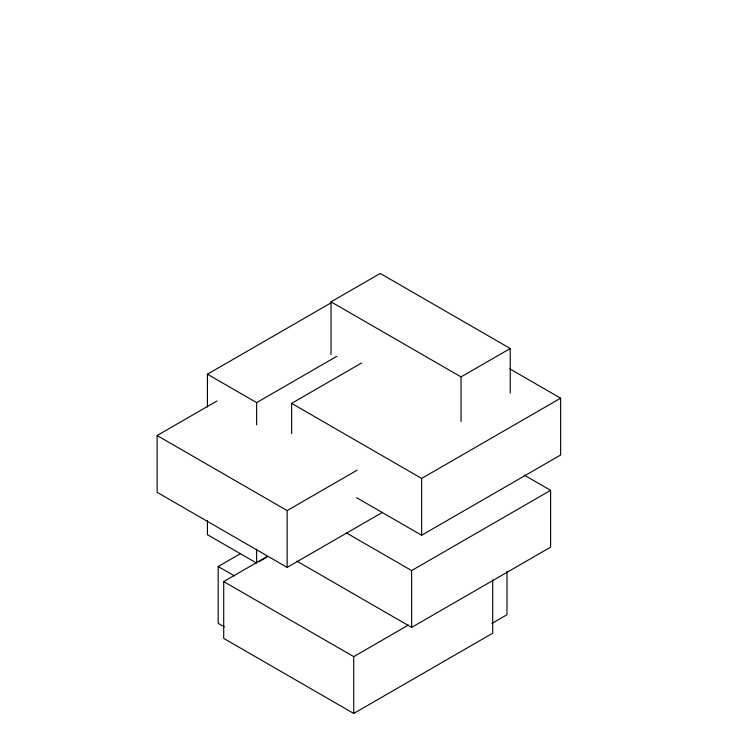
<?xml version="1.0" encoding="UTF-8"?>
<svg xmlns="http://www.w3.org/2000/svg" width="751" height="751" viewBox="0 0 751 751"><rect width="100%" height="100%" fill="white"/><g stroke="black" fill="none" stroke-linecap="round" stroke-linejoin="round"><path stroke-width="1.13" d="M331.031 354.556L331.031 301.846L380.231 273.439L510.239 348.502L510.239 393.017M207.426 407.004L207.426 374.205L331.341 302.662M382.503 512.342L287.145 567.399L157.128 492.337L157.128 435.524L216.983 400.968M207.426 374.205L256.626 402.611L336.87 356.284M291.632 433.515L291.632 403.371L361.625 362.958M331.031 301.846L461.048 376.908L510.239 348.502M157.128 435.524L287.145 510.586L357.147 470.173M224.286 626.841L218.184 623.321L218.184 566.517L240.508 553.628M492.712 579.875L492.712 633.206L353.721 713.45L223.714 638.388L223.714 581.574L267.337 556.397M259.668 561.335L266.783 557.233M291.632 403.371L421.64 478.434L560.631 398.19L560.631 455.003L421.64 535.247L356.641 497.716M346.624 533.05L411.632 570.582L550.614 490.347L550.614 547.15L411.632 627.395L296.861 561.128M223.714 581.574L353.721 656.637L408.506 625.01M491.933 623.424L506.991 614.722L506.991 571.38M509.845 368.872L560.631 398.19M524.207 475.092L550.614 490.347M218.184 566.517L234.443 575.895M461.048 376.908L461.048 421.424M421.64 478.434L421.64 535.247M411.632 570.582L411.632 627.395M353.721 656.637L353.721 713.45M287.145 510.586L287.145 567.399M256.626 402.611L256.626 424.869M256.626 549.037L256.626 563.09L207.426 534.693L207.426 520.631"/></g></svg>
